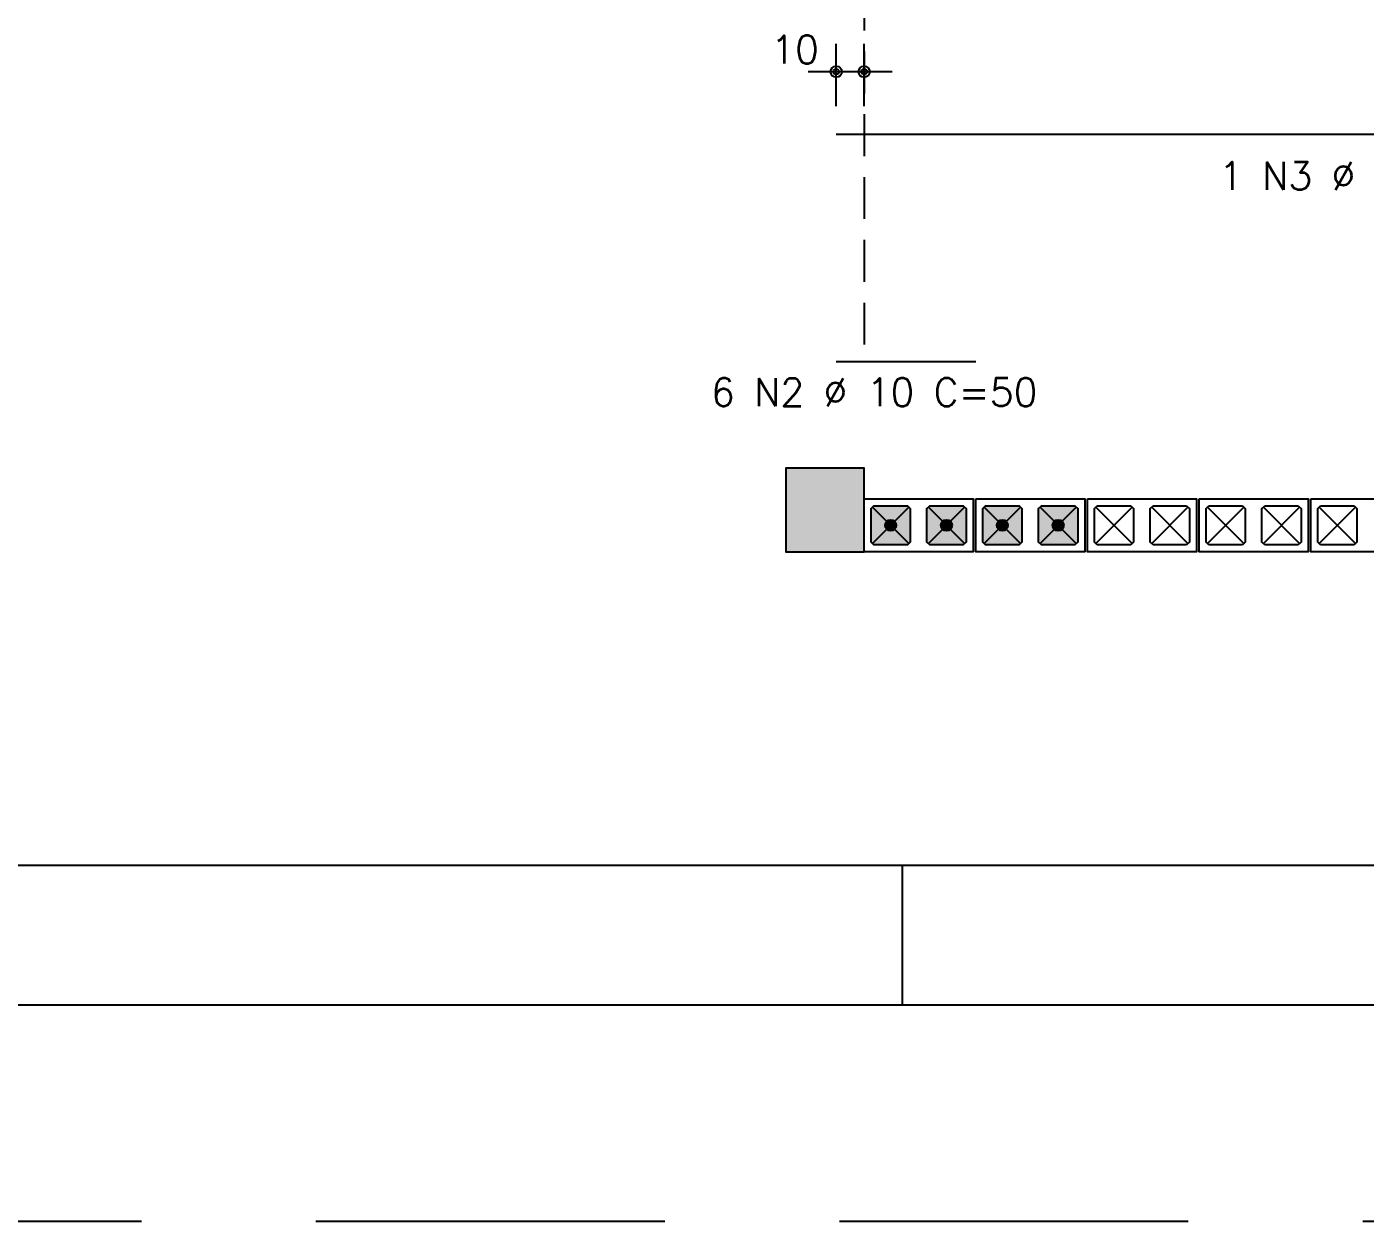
# Model space of a CAD drawing. Extents: x -1.9 to 86, y -1.6 to 60.9.
# Drawn here: x 14.73 to 24.32, y -1.55 to 7.01 of the extents above; entities that cross this region are included whole.
import ezdxf

# ---------------------------------------------------------------- set-up
doc = ezdxf.new("R2010")
doc.units = 0
doc.header["$MEASUREMENT"] = 0
doc.linetypes.add('ESTILO_TQS_0001', pattern=[0.45, 0.3, -0.15])
doc.linetypes.add('HIDDEN', pattern=[0.375, 0.25, -0.125])
doc.layers.get('0').update_dxf_attribs({"linetype": 'CONTINUOUS'})
doc.layers.get('Defpoints').update_dxf_attribs({"linetype": 'CONTINUOUS'})
for name, color, linetype in [('ARQ_FOLHA', 7, 'CONTINUOUS'), ('PENA_01', 1, 'CONTINUOUS'), ('PENA_02', 2, 'CONTINUOUS'), ('PENA_03', 3, 'CONTINUOUS'), ('PENA_05', 5, 'CONTINUOUS'), ('PENA_11', 252, 'CONTINUOUS')]:
    doc.layers.add(name, color=color, linetype=linetype)
doc.styles.get("Standard").update_dxf_attribs({"font": 'ROMANS.SHX'})

# ---------------------------------------------------------------- blocks, each defined once
blk = doc.blocks.new('FOLHA A1 - 841 X 594')
at = {"layer": 'ARQ_FOLHA', "color": 1}
blk.add_line((-631, 10), (-631, 0), dxfattribs=at)
for points in [[(-841, 0), (0, 0), (0, 594), (-841, 594)], [(-816, 10), (-10, 10), (-10, 584), (-816, 584)]]:
    blk.add_lwpolyline(points, close=True, dxfattribs=at)
at = {"layer": 'Defpoints', "color": 8, "linetype": 'HIDDEN', "ltscale": 100}
blk.add_lwpolyline([(-860.5, 609.5), (-860.5, -15.5), (19.5, -15.5), (19.5, 609.5)], close=True, dxfattribs=at)
blk = doc.blocks.new('*U24')
blk.add_blockref('FOLHA A1 - 841 X 594', (0, 0))

msp = doc.modelspace()

# ---------------------------------------------------------------- linework, layer by layer
at = {"layer": 'PENA_01', "linetype": 'ESTILO_TQS_0001'}
msp.add_line((20.72749, 8.179739), (20.72749, 4.609507), dxfattribs=at)
at = {"layer": 'PENA_01', "linetype": 'Continuous'}
for p, q in [((20.52749, 6.438589), (20.52749, 6.884623)), ((20.72749, 6.438589), (20.72749, 6.884623)), ((20.92749, 6.684623), (20.32749, 6.684623)), ((20.78749, 3.305338), (21.04749, 3.565338)), ((21.04749, 3.305338), (20.78749, 3.565338)), ((21.44749, 3.305338), (21.18749, 3.565338)), ((21.18749, 3.305338), (21.44749, 3.565338)), ((21.58749, 3.305338), (21.84749, 3.565338)), ((21.84749, 3.305338), (21.58749, 3.565338)), ((22.24749, 3.305338), (21.98749, 3.565338)), ((21.98749, 3.305338), (22.24749, 3.565338)), ((22.38749, 3.305338), (22.64749, 3.565338)), ((22.64749, 3.305338), (22.38749, 3.565338)), ((23.04749, 3.305338), (22.78749, 3.565338)), ((22.78749, 3.305338), (23.04749, 3.565338)), ((23.18749, 3.305338), (23.44749, 3.565338)), ((23.44749, 3.305338), (23.18749, 3.565338)), ((23.84749, 3.305338), (23.58749, 3.565338)), ((23.58749, 3.305338), (23.84749, 3.565338)), ((23.98749, 3.305338), (24.24749, 3.565338)), ((24.24749, 3.305338), (23.98749, 3.565338))]:
    msp.add_line(p, q, dxfattribs=at)
at = {"layer": 'PENA_02', "linetype": 'Continuous'}
for points in [[(20.16749, 3.245338), (20.72749, 3.245338), (20.72749, 3.845338), (20.16749, 3.845338), (20.16749, 3.245338)], [(20.72749, 3.625338), (21.50749, 3.625338), (21.50749, 3.245338), (20.72749, 3.245338), (20.72749, 3.625338)], [(21.52749, 3.625338), (22.30749, 3.625338), (22.30749, 3.245338), (21.52749, 3.245338), (21.52749, 3.625338)], [(22.32749, 3.625338), (23.10749, 3.625338), (23.10749, 3.245338), (22.32749, 3.245338), (22.32749, 3.625338)], [(23.12749, 3.625338), (23.90749, 3.625338), (23.90749, 3.245338), (23.12749, 3.245338), (23.12749, 3.625338)], [(23.92749, 3.625338), (24.70749, 3.625338), (24.70749, 3.245338), (23.92749, 3.245338), (23.92749, 3.625338)]]:
    msp.add_lwpolyline(points, dxfattribs=at)
at = {"layer": 'PENA_02', "linetype": 'ESTILO_TQS_0001'}
for points in [[(20.77749, 3.555338), (20.79749, 3.575338), (21.03749, 3.575338), (21.05749, 3.555338), (21.05749, 3.315338), (21.03749, 3.295338), (20.79749, 3.295338), (20.77749, 3.315338), (20.77749, 3.555338)], [(21.17749, 3.555338), (21.19749, 3.575338), (21.43749, 3.575338), (21.45749, 3.555338), (21.45749, 3.315338), (21.43749, 3.295338), (21.19749, 3.295338), (21.17749, 3.315338), (21.17749, 3.555338)], [(21.57749, 3.555338), (21.59749, 3.575338), (21.83749, 3.575338), (21.85749, 3.555338), (21.85749, 3.315338), (21.83749, 3.295338), (21.59749, 3.295338), (21.57749, 3.315338), (21.57749, 3.555338)], [(21.97749, 3.555338), (21.99749, 3.575338), (22.23749, 3.575338), (22.25749, 3.555338), (22.25749, 3.315338), (22.23749, 3.295338), (21.99749, 3.295338), (21.97749, 3.315338), (21.97749, 3.555338)], [(22.37749, 3.555338), (22.39749, 3.575338), (22.63749, 3.575338), (22.65749, 3.555338), (22.65749, 3.315338), (22.63749, 3.295338), (22.39749, 3.295338), (22.37749, 3.315338), (22.37749, 3.555338)], [(22.77749, 3.555338), (22.79749, 3.575338), (23.03749, 3.575338), (23.05749, 3.555338), (23.05749, 3.315338), (23.03749, 3.295338), (22.79749, 3.295338), (22.77749, 3.315338), (22.77749, 3.555338)], [(23.17749, 3.555338), (23.19749, 3.575338), (23.43749, 3.575338), (23.45749, 3.555338), (23.45749, 3.315338), (23.43749, 3.295338), (23.19749, 3.295338), (23.17749, 3.315338), (23.17749, 3.555338)], [(23.57749, 3.555338), (23.59749, 3.575338), (23.83749, 3.575338), (23.85749, 3.555338), (23.85749, 3.315338), (23.83749, 3.295338), (23.59749, 3.295338), (23.57749, 3.315338), (23.57749, 3.555338)], [(23.97749, 3.555338), (23.99749, 3.575338), (24.23749, 3.575338), (24.25749, 3.555338), (24.25749, 3.315338), (24.23749, 3.295338), (23.99749, 3.295338), (23.97749, 3.315338), (23.97749, 3.555338)]]:
    msp.add_lwpolyline(points, dxfattribs=at)
at = {"layer": 'PENA_02', "linetype": 'Continuous'}
for centre, radius in [((20.52749, 6.684623), 0.04), ((20.72749, 6.684623), 0.04), ((20.52749, 6.684623), 0.02), ((20.72749, 6.684623), 0.02)]:
    msp.add_circle(centre, radius, dxfattribs=at)
at = {"layer": 'PENA_03', "linetype": 'Continuous'}
for p, q in [((20.52749, 6.238589), (20.52749, 6.238589)), ((20.72749, 6.238589), (20.72749, 6.238589))]:
    msp.add_line(p, q, dxfattribs=at)
for points in [[(20.16749, 3.845338), (20.16749, 3.245338), (20.72749, 3.245338), (20.72749, 3.845338), (20.16749, 3.845338)], [(21.05749, 3.315338), (21.03749, 3.295338), (20.79749, 3.295338), (20.77749, 3.315338), (20.77749, 3.555338), (20.79749, 3.575338), (21.03749, 3.575338), (21.05749, 3.555338), (21.05749, 3.315338)], [(21.45749, 3.315338), (21.43749, 3.295338), (21.19749, 3.295338), (21.17749, 3.315338), (21.17749, 3.555338), (21.19749, 3.575338), (21.43749, 3.575338), (21.45749, 3.555338), (21.45749, 3.315338)], [(21.85749, 3.315338), (21.83749, 3.295338), (21.59749, 3.295338), (21.57749, 3.315338), (21.57749, 3.555338), (21.59749, 3.575338), (21.83749, 3.575338), (21.85749, 3.555338), (21.85749, 3.315338)], [(22.25749, 3.315338), (22.23749, 3.295338), (21.99749, 3.295338), (21.97749, 3.315338), (21.97749, 3.555338), (21.99749, 3.575338), (22.23749, 3.575338), (22.25749, 3.555338), (22.25749, 3.315338)]]:
    msp.add_lwpolyline(points, dxfattribs=at)
for centre in [(20.91749, 3.435338), (21.31749, 3.435338), (21.71749, 3.435338), (22.11749, 3.435338)]:
    msp.add_circle(centre, 0.04, dxfattribs=at)
for points in [[(20.95749, 3.435338), (20.89749, 3.469979), (20.879903, 3.449018)], [(20.95749, 3.435338), (20.924436, 3.47473), (20.89749, 3.469979)], [(20.95749, 3.435338), (20.948132, 3.461049), (20.924436, 3.47473)], [(21.35749, 3.435338), (21.29749, 3.469979), (21.279903, 3.449018)], [(21.35749, 3.435338), (21.324436, 3.47473), (21.29749, 3.469979)], [(21.35749, 3.435338), (21.348132, 3.461049), (21.324436, 3.47473)], [(21.75749, 3.435338), (21.69749, 3.469979), (21.679903, 3.449018)], [(21.75749, 3.435338), (21.724436, 3.47473), (21.69749, 3.469979)], [(21.75749, 3.435338), (21.748132, 3.461049), (21.724436, 3.47473)], [(22.15749, 3.435338), (22.09749, 3.469979), (22.079903, 3.449018)], [(22.15749, 3.435338), (22.124436, 3.47473), (22.09749, 3.469979)], [(22.15749, 3.435338), (22.148132, 3.461049), (22.124436, 3.47473)], [(20.95749, 3.435338), (20.879903, 3.449018), (20.879903, 3.421657)], [(20.95749, 3.435338), (20.879903, 3.421657), (20.89749, 3.400697)], [(20.95749, 3.435338), (20.89749, 3.400697), (20.924436, 3.395945)], [(20.95749, 3.435338), (20.924436, 3.395945), (20.948132, 3.409626)], [(20.95749, 3.435338), (20.948132, 3.409626), (20.95749, 3.435338)], [(21.35749, 3.435338), (21.279903, 3.449018), (21.279903, 3.421657)], [(21.35749, 3.435338), (21.279903, 3.421657), (21.29749, 3.400697)], [(21.35749, 3.435338), (21.29749, 3.400697), (21.324436, 3.395945)], [(21.35749, 3.435338), (21.324436, 3.395945), (21.348132, 3.409626)], [(21.35749, 3.435338), (21.348132, 3.409626), (21.35749, 3.435338)], [(21.75749, 3.435338), (21.679903, 3.449018), (21.679903, 3.421657)], [(21.75749, 3.435338), (21.679903, 3.421657), (21.69749, 3.400697)], [(21.75749, 3.435338), (21.69749, 3.400697), (21.724436, 3.395945)], [(21.75749, 3.435338), (21.724436, 3.395945), (21.748132, 3.409626)], [(21.75749, 3.435338), (21.748132, 3.409626), (21.75749, 3.435338)], [(22.15749, 3.435338), (22.079903, 3.449018), (22.079903, 3.421657)], [(22.15749, 3.435338), (22.079903, 3.421657), (22.09749, 3.400697)], [(22.15749, 3.435338), (22.09749, 3.400697), (22.124436, 3.395945)], [(22.15749, 3.435338), (22.124436, 3.395945), (22.148132, 3.409626)], [(22.15749, 3.435338), (22.148132, 3.409626), (22.15749, 3.435338)]]:
    msp.add_solid(points, dxfattribs=at)
at = {"layer": 'PENA_05', "linetype": 'Continuous'}
for p, q in [((20.52749, 6.238589), (28.90749, 6.238589)), ((20.52749, 4.609507), (21.52749, 4.609507))]:
    msp.add_line(p, q, dxfattribs=at)
at = {"layer": 'PENA_11', "linetype": 'Continuous'}
for points in [[(20.16749, 3.245338), (20.72749, 3.245338), (20.72749, 3.845338)], [(20.16749, 3.245338), (20.72749, 3.845338), (20.16749, 3.845338)], [(20.16749, 3.245338), (20.16749, 3.845338), (20.16749, 3.245338)], [(21.05749, 3.315338), (20.77749, 3.555338), (20.79749, 3.575338)], [(21.05749, 3.315338), (20.77749, 3.315338), (20.77749, 3.555338)], [(21.05749, 3.315338), (20.79749, 3.575338), (21.03749, 3.575338)], [(21.05749, 3.315338), (21.03749, 3.575338), (21.05749, 3.555338)], [(21.05749, 3.315338), (21.05749, 3.555338), (21.05749, 3.315338)], [(21.45749, 3.315338), (21.17749, 3.555338), (21.19749, 3.575338)], [(21.45749, 3.315338), (21.17749, 3.315338), (21.17749, 3.555338)], [(21.45749, 3.315338), (21.19749, 3.575338), (21.43749, 3.575338)], [(21.45749, 3.315338), (21.43749, 3.575338), (21.45749, 3.555338)], [(21.45749, 3.315338), (21.45749, 3.555338), (21.45749, 3.315338)], [(21.85749, 3.315338), (21.57749, 3.555338), (21.59749, 3.575338)], [(21.85749, 3.315338), (21.57749, 3.315338), (21.57749, 3.555338)], [(21.85749, 3.315338), (21.59749, 3.575338), (21.83749, 3.575338)], [(21.85749, 3.315338), (21.83749, 3.575338), (21.85749, 3.555338)], [(21.85749, 3.315338), (21.85749, 3.555338), (21.85749, 3.315338)], [(22.25749, 3.315338), (21.97749, 3.555338), (21.99749, 3.575338)], [(22.25749, 3.315338), (21.97749, 3.315338), (21.97749, 3.555338)], [(22.25749, 3.315338), (21.99749, 3.575338), (22.23749, 3.575338)], [(22.25749, 3.315338), (22.23749, 3.575338), (22.25749, 3.555338)], [(22.25749, 3.315338), (22.25749, 3.555338), (22.25749, 3.315338)], [(21.05749, 3.315338), (20.79749, 3.295338), (20.77749, 3.315338)], [(21.05749, 3.315338), (21.03749, 3.295338), (20.79749, 3.295338)], [(21.45749, 3.315338), (21.19749, 3.295338), (21.17749, 3.315338)], [(21.45749, 3.315338), (21.43749, 3.295338), (21.19749, 3.295338)], [(21.85749, 3.315338), (21.59749, 3.295338), (21.57749, 3.315338)], [(21.85749, 3.315338), (21.83749, 3.295338), (21.59749, 3.295338)], [(22.25749, 3.315338), (21.99749, 3.295338), (21.97749, 3.315338)], [(22.25749, 3.315338), (22.23749, 3.295338), (21.99749, 3.295338)]]:
    msp.add_solid(points, dxfattribs=at)

# ---------------------------------------------------------------- block references
at = {"xscale": 0.09999999999999938, "yscale": 0.09999999999999938, "zscale": 0.09999999999999938}
msp.add_blockref('*U24', (84.1, -0.001249), dxfattribs=at)

# ---------------------------------------------------------------- texts
at = {"layer": 'PENA_03', "linetype": 'Continuous'}
for s, p in [('10', (20.060824, 6.744623)), ('1 N3 %%c 10 C=419', (23.269661, 5.838533)), ('6 N2 %%c 10 C=50', (19.630065, 4.288247))]:
    msp.add_text(s, height=0.2, dxfattribs=at).set_placement(p)

doc.saveas('drawing.dxf')
